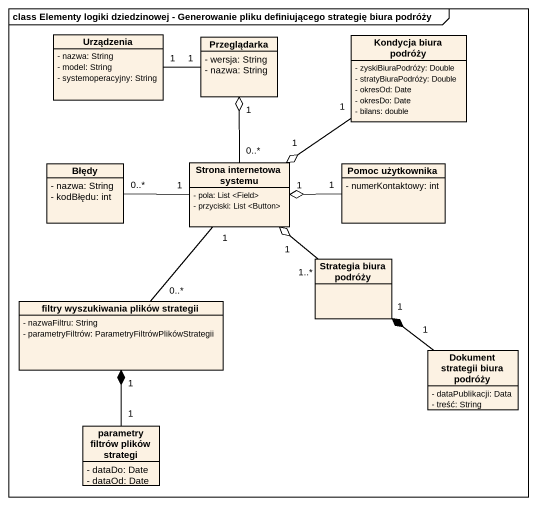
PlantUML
@startuml
mainframe class Elementy logiki dziedzinowej - Generowanie pliku definiującego strategię biura podróży
hide circle
hide empty members
skinparam classAttributeIconSize 0
class Urządzenia {
  - nazwa: String
  - model: String
  - systemoperacyjny: String
}
class Przeglądarka {
  - wersja: String
  - nazwa: String
}
class "Kondycja biura podróży" as Kondycja_biura_podróży {
  - zyskiBiuraPodróży: Double
  - stratyBiuraPodróży: Double
  - okresOd: Date
  - okresDo: Date
  - bilans: double
}
class Błędy {
  - nazwa: String
  - kodBłędu: int
}
class "Strona internetowa systemu" as Strona_internetowa_systemu {
  - pola: List <Field>
  - przyciski: List <Button>
}
class "Pomoc użytkownika" as Pomoc_użytkownika {
  - numerKontaktowy: int
}
class "Strategia biura podróży" as Strategia_biura_podróży
class "filtry wyszukiwania plików strategii" as filtry_wyszukiwania_plików {
  - nazwaFiltru: String
  - parametryFiltrów: ParametryFiltrówPlikówStrategii
}
class "Dokument strategii biura podróży" as Dokument_strategii_biura {
  - dataPublikacji: Data
  - treść: String
}
class "parametry filtrów plików strategi" as parametry_filtrów_plików {
  - dataDo: Date
  - dataOd: Date
}
Urządzenia "1" -right- "1" Przeglądarka
Kondycja_biura_podróży "1" --o "1" Strona_internetowa_systemu
Błędy "0..*" -right- "1" Strona_internetowa_systemu
Strona_internetowa_systemu "0..*" -up-o "1" Przeglądarka
Pomoc_użytkownika "1" -left-o "1" Strona_internetowa_systemu
Strategia_biura_podróży "1..*" -up-o "1" Strona_internetowa_systemu
filtry_wyszukiwania_plików "0..*" -up- "1" Strona_internetowa_systemu
Dokument_strategii_biura "1" -up-* "1" Strategia_biura_podróży
parametry_filtrów_plików "1" -up-* "1" filtry_wyszukiwania_plików
@enduml
